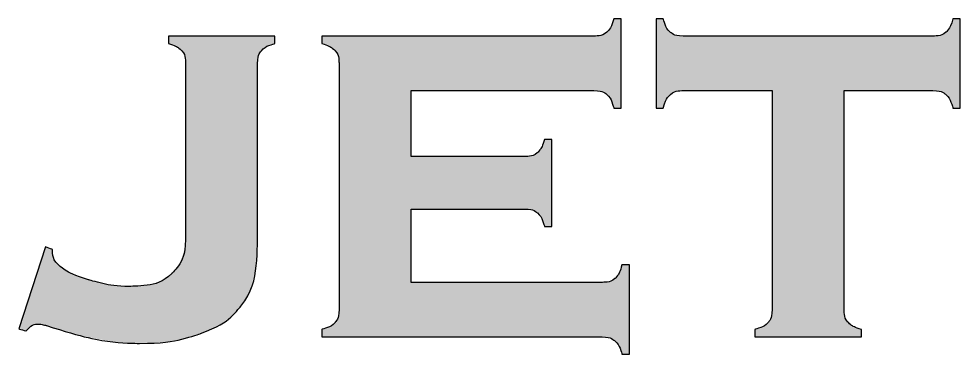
# Model space of a CAD drawing. Header units: inches. Extents: x 0 to 5940, y 0 to 4205.
# Drawn here: x 5252.58 to 5280.06, y 630.45 to 640.23 of the extents above; entities that cross this region are included whole.
import ezdxf

# ---------------------------------------------------------------- set-up
doc = ezdxf.new("R2010")
doc.units = ezdxf.units.IN
doc.header["$LTSCALE"] = 50
doc.header["$MEASUREMENT"] = 0
doc.layers.add('Camada 1', color=7, linetype='Continuous')
doc.layers.add('FOLHA', color=7, linetype='Continuous')

# ---------------------------------------------------------------- blocks, each defined once
blk = doc.blocks.new('Logo WA')
h = blk.add_hatch(color=256)
h.dxf.hatch_style = 1
edge = h.paths.add_edge_path()
edge.add_spline(control_points=[(-2.193, 1.3083), (-2.193, 1.3083), (-2.193, 1.4527), (-2.193, 1.4527), (-2.193, 1.4527), (-2.193, 1.4527), (-2.193, 1.4527), (-2.193, 1.4527)], knot_values=[0.837838, 0.837838, 0.837838, 0.837838, 0.864864, 0.864864, 0.864864, 0.864864, 0.864865, 0.864865, 0.864865, 0.864865], degree=3, periodic=0)
edge.add_spline(control_points=[(-2.193, 1.4527), (-2.193, 1.4527), (-2.2051, 1.4527), (-2.2051, 1.4527)], knot_values=[0.810811, 0.810811, 0.810811, 0.810811, 0.837838, 0.837838, 0.837838, 0.837838], degree=3, periodic=0)
edge.add_spline(control_points=[(-2.2051, 1.4527), (-2.2083, 1.442), (-2.2124, 1.4346), (-2.2174, 1.4303)], knot_values=[0.783784, 0.783784, 0.783784, 0.783784, 0.810811, 0.810811, 0.810811, 0.810811], degree=3, periodic=0)
edge.add_spline(control_points=[(-2.2174, 1.4303), (-2.2222, 1.4262), (-2.2292, 1.4241), (-2.2385, 1.4241)], knot_values=[0.756757, 0.756757, 0.756757, 0.756757, 0.783784, 0.783784, 0.783784, 0.783784], degree=3, periodic=0)
edge.add_spline(control_points=[(-2.2385, 1.4241), (-2.2385, 1.4241), (-2.4265, 1.4241), (-2.4265, 1.4241), (-2.4265, 1.4241), (-2.4265, 1.4241), (-2.4265, 1.4241), (-2.4265, 1.4241)], knot_values=[0.729729, 0.729729, 0.729729, 0.729729, 0.756756, 0.756756, 0.756756, 0.756756, 0.756757, 0.756757, 0.756757, 0.756757], degree=3, periodic=0)
edge.add_spline(control_points=[(-2.4265, 1.4241), (-2.4265, 1.4241), (-2.4265, 1.5336), (-2.4265, 1.5336), (-2.4265, 1.5336), (-2.4265, 1.5336), (-2.4265, 1.5336), (-2.4265, 1.5336)], knot_values=[0.702702, 0.702702, 0.702702, 0.702702, 0.729729, 0.729729, 0.729729, 0.729729, 0.729729, 0.729729, 0.729729, 0.729729], degree=3, periodic=0)
edge.add_spline(control_points=[(-2.4265, 1.5336), (-2.4265, 1.5336), (-2.1235, 1.5336), (-2.1235, 1.5336)], knot_values=[0.675676, 0.675676, 0.675676, 0.675676, 0.702702, 0.702702, 0.702702, 0.702702], degree=3, periodic=0)
edge.add_spline(control_points=[(-2.1235, 1.5336), (-2.114, 1.5336), (-2.1068, 1.5315), (-2.1019, 1.5273)], knot_values=[0.648649, 0.648649, 0.648649, 0.648649, 0.675676, 0.675676, 0.675676, 0.675676], degree=3, periodic=0)
edge.add_spline(control_points=[(-2.1019, 1.5273), (-2.0969, 1.5232), (-2.0931, 1.5156), (-2.0901, 1.5047)], knot_values=[0.621622, 0.621622, 0.621622, 0.621622, 0.648649, 0.648649, 0.648649, 0.648649], degree=3, periodic=0)
edge.add_spline(control_points=[(-2.0901, 1.5047), (-2.0901, 1.5047), (-2.0781, 1.5047), (-2.0781, 1.5047), (-2.0781, 1.5047), (-2.0781, 1.5047), (-2.0781, 1.5047), (-2.0781, 1.5047)], knot_values=[0.594594, 0.594594, 0.594594, 0.594594, 0.621621, 0.621621, 0.621621, 0.621621, 0.621622, 0.621622, 0.621622, 0.621622], degree=3, periodic=0)
edge.add_spline(control_points=[(-2.0781, 1.5047), (-2.0781, 1.5047), (-2.0781, 1.6527), (-2.0781, 1.6527), (-2.0781, 1.6527), (-2.0781, 1.6527), (-2.0781, 1.6527), (-2.0781, 1.6527)], knot_values=[0.567567, 0.567567, 0.567567, 0.567567, 0.594594, 0.594594, 0.594594, 0.594594, 0.594594, 0.594594, 0.594594, 0.594594], degree=3, periodic=0)
edge.add_spline(control_points=[(-2.0781, 1.6527), (-2.0781, 1.6527), (-2.0901, 1.6527), (-2.0901, 1.6527)], knot_values=[0.540541, 0.540541, 0.540541, 0.540541, 0.567567, 0.567567, 0.567567, 0.567567], degree=3, periodic=0)
edge.add_spline(control_points=[(-2.0901, 1.6527), (-2.0931, 1.642), (-2.0969, 1.6346), (-2.1019, 1.6303)], knot_values=[0.513514, 0.513514, 0.513514, 0.513514, 0.540541, 0.540541, 0.540541, 0.540541], degree=3, periodic=0)
edge.add_spline(control_points=[(-2.1019, 1.6303), (-2.1068, 1.6262), (-2.114, 1.6241), (-2.1235, 1.6241)], knot_values=[0.486486, 0.486486, 0.486486, 0.486486, 0.513514, 0.513514, 0.513514, 0.513514], degree=3, periodic=0)
edge.add_spline(control_points=[(-2.1235, 1.6241), (-2.1235, 1.6241), (-2.5745, 1.6241), (-2.5745, 1.6241), (-2.5745, 1.6241), (-2.5745, 1.6241), (-2.5745, 1.6241), (-2.5745, 1.6241)], knot_values=[0.459459, 0.459459, 0.459459, 0.459459, 0.486486, 0.486486, 0.486486, 0.486486, 0.486486, 0.486486, 0.486486, 0.486486], degree=3, periodic=0)
edge.add_spline(control_points=[(-2.5745, 1.6241), (-2.5745, 1.6241), (-2.5745, 1.6116), (-2.5745, 1.6116)], knot_values=[0.432432, 0.432432, 0.432432, 0.432432, 0.459459, 0.459459, 0.459459, 0.459459], degree=3, periodic=0)
edge.add_spline(control_points=[(-2.5745, 1.6116), (-2.5637, 1.6084), (-2.5564, 1.6043), (-2.5521, 1.5996)], knot_values=[0.405405, 0.405405, 0.405405, 0.405405, 0.432432, 0.432432, 0.432432, 0.432432], degree=3, periodic=0)
edge.add_spline(control_points=[(-2.5521, 1.5996), (-2.548, 1.5949), (-2.5459, 1.5879), (-2.5459, 1.5786)], knot_values=[0.378378, 0.378378, 0.378378, 0.378378, 0.405405, 0.405405, 0.405405, 0.405405], degree=3, periodic=0)
edge.add_spline(control_points=[(-2.5459, 1.5786), (-2.5459, 1.5786), (-2.5459, 1.1705), (-2.5459, 1.1705), (-2.5459, 1.1705), (-2.5459, 1.1613), (-2.548, 1.1541), (-2.5524, 1.1491)], knot_values=[0.324324, 0.324324, 0.324324, 0.324324, 0.351351, 0.351351, 0.351351, 0.351351, 0.378378, 0.378378, 0.378378, 0.378378], degree=3, periodic=0)
edge.add_spline(control_points=[(-2.5524, 1.1491), (-2.5567, 1.1441), (-2.564, 1.1403), (-2.5745, 1.1375)], knot_values=[0.297297, 0.297297, 0.297297, 0.297297, 0.324324, 0.324324, 0.324324, 0.324324], degree=3, periodic=0)
edge.add_spline(control_points=[(-2.5745, 1.1375), (-2.5745, 1.1375), (-2.5745, 1.1251), (-2.5745, 1.1251)], knot_values=[0.27027, 0.27027, 0.27027, 0.27027, 0.297297, 0.297297, 0.297297, 0.297297], degree=3, periodic=0)
edge.add_spline(control_points=[(-2.5745, 1.1251), (-2.5745, 1.1251), (-2.4583, 1.1251), (-2.3421, 1.1251)], knot_values=[0.256757, 0.256757, 0.256757, 0.256757, 0.27027, 0.27027, 0.27027, 0.27027], degree=3, periodic=0)
edge.add_spline(control_points=[(-2.3421, 1.1251), (-2.2259, 1.1251), (-2.1097, 1.1251), (-2.1097, 1.1251), (-2.1097, 1.1251), (-2.1004, 1.1251), (-2.0933, 1.1229), (-2.0883, 1.1185)], knot_values=[0.216216, 0.216216, 0.216216, 0.216216, 0.22973, 0.22973, 0.22973, 0.22973, 0.256757, 0.256757, 0.256757, 0.256757], degree=3, periodic=0)
edge.add_spline(control_points=[(-2.0883, 1.1185), (-2.0832, 1.1143), (-2.0794, 1.107), (-2.0767, 1.0965)], knot_values=[0.189189, 0.189189, 0.189189, 0.189189, 0.216216, 0.216216, 0.216216, 0.216216], degree=3, periodic=0)
edge.add_spline(control_points=[(-2.0767, 1.0965), (-2.0767, 1.0965), (-2.0642, 1.0965), (-2.0642, 1.0965), (-2.0642, 1.0965), (-2.0642, 1.0965), (-2.0642, 1.0965), (-2.0642, 1.0965)], knot_values=[0.162162, 0.162162, 0.162162, 0.162162, 0.189189, 0.189189, 0.189189, 0.189189, 0.189189, 0.189189, 0.189189, 0.189189], degree=3, periodic=0)
edge.add_spline(control_points=[(-2.0642, 1.0965), (-2.0642, 1.0965), (-2.0642, 1.2445), (-2.0642, 1.2445), (-2.0642, 1.2445), (-2.0642, 1.2445), (-2.0642, 1.2445), (-2.0642, 1.2445)], knot_values=[0.135135, 0.135135, 0.135135, 0.135135, 0.162162, 0.162162, 0.162162, 0.162162, 0.162162, 0.162162, 0.162162, 0.162162], degree=3, periodic=0)
edge.add_spline(control_points=[(-2.0642, 1.2445), (-2.0642, 1.2445), (-2.0767, 1.2445), (-2.0767, 1.2445)], knot_values=[0.108108, 0.108108, 0.108108, 0.108108, 0.135135, 0.135135, 0.135135, 0.135135], degree=3, periodic=0)
edge.add_spline(control_points=[(-2.0767, 1.2445), (-2.0797, 1.2335), (-2.0835, 1.2259), (-2.0886, 1.2218)], knot_values=[0.081081, 0.081081, 0.081081, 0.081081, 0.108108, 0.108108, 0.108108, 0.108108], degree=3, periodic=0)
edge.add_spline(control_points=[(-2.0886, 1.2218), (-2.0934, 1.2177), (-2.1004, 1.2156), (-2.1097, 1.2156)], knot_values=[0.054054, 0.054054, 0.054054, 0.054054, 0.081081, 0.081081, 0.081081, 0.081081], degree=3, periodic=0)
edge.add_spline(control_points=[(-2.1097, 1.2156), (-2.1097, 1.2156), (-2.4265, 1.2156), (-2.4265, 1.2156), (-2.4265, 1.2156), (-2.4265, 1.2156), (-2.4265, 1.2156), (-2.4265, 1.2156)], knot_values=[0.027027, 0.027027, 0.027027, 0.027027, 0.054054, 0.054054, 0.054054, 0.054054, 0.054054, 0.054054, 0.054054, 0.054054], degree=3, periodic=0)
edge.add_spline(control_points=[(-2.4265, 1.2156), (-2.4265, 1.2156), (-2.4265, 1.3372), (-2.4265, 1.3372)], knot_values=[0, 0, 0, 0, 0.027027, 0.027027, 0.027027, 0.027027], degree=3, periodic=0)
edge.add_spline(control_points=[(-2.4265, 1.3372), (-2.4265, 1.3372), (-2.4265, 1.3372), (-2.4265, 1.3372), (-2.4265, 1.3372), (-2.2385, 1.3372), (-2.2385, 1.3372)], knot_values=[0.945946, 0.945946, 0.945946, 0.945946, 0.945946, 0.945946, 0.945946, 1, 1, 1, 1], degree=3, periodic=0)
edge.add_spline(control_points=[(-2.2385, 1.3372), (-2.2289, 1.3372), (-2.2218, 1.3351), (-2.2169, 1.3308)], knot_values=[0.918919, 0.918919, 0.918919, 0.918919, 0.945946, 0.945946, 0.945946, 0.945946], degree=3, periodic=0)
edge.add_spline(control_points=[(-2.2169, 1.3308), (-2.2119, 1.3264), (-2.2081, 1.319), (-2.2051, 1.3083)], knot_values=[0.891892, 0.891892, 0.891892, 0.891892, 0.918919, 0.918919, 0.918919, 0.918919], degree=3, periodic=0)
edge.add_spline(control_points=[(-2.2051, 1.3083), (-2.2051, 1.3083), (-2.193, 1.3083), (-2.193, 1.3083), (-2.193, 1.3083), (-2.193, 1.3083), (-2.193, 1.3083), (-2.193, 1.3083)], knot_values=[0.864865, 0.864865, 0.864865, 0.864865, 0.891892, 0.891892, 0.891892, 0.891892, 0.891892, 0.891892, 0.891892, 0.891892], degree=3, periodic=0)
h = blk.add_hatch(color=256)
h.dxf.hatch_style = 1
edge = h.paths.add_edge_path()
edge.add_spline(control_points=[(-1.7082, 1.1709), (-1.7082, 1.1709), (-1.7082, 1.5336), (-1.7082, 1.5336), (-1.7082, 1.5336), (-1.7082, 1.5336), (-1.7082, 1.5336)], knot_values=[0.999999, 0.999999, 0.999999, 0.999999, 1.037036, 1.037036, 1.037036, 1.037037, 1.037037, 1.037037, 1.037037], degree=3, periodic=0)
edge.add_spline(control_points=[(-1.7082, 1.5336), (-1.7082, 1.5336), (-1.5611, 1.5336), (-1.5611, 1.5336)], knot_values=[0.925926, 0.925926, 0.925926, 0.925926, 0.999999, 0.999999, 0.999999, 0.999999], degree=3, periodic=0)
edge.add_spline(control_points=[(-1.5611, 1.5336), (-1.5515, 1.5336), (-1.5444, 1.5315), (-1.5395, 1.5272)], knot_values=[0.888889, 0.888889, 0.888889, 0.888889, 0.925926, 0.925926, 0.925926, 0.925926], degree=3, periodic=0)
edge.add_spline(control_points=[(-1.5395, 1.5272), (-1.5345, 1.5228), (-1.5307, 1.5153), (-1.5277, 1.5047)], knot_values=[0.851852, 0.851852, 0.851852, 0.851852, 0.888889, 0.888889, 0.888889, 0.888889], degree=3, periodic=0)
edge.add_spline(control_points=[(-1.5277, 1.5047), (-1.5277, 1.5047), (-1.5157, 1.5047), (-1.5157, 1.5047), (-1.5157, 1.5047), (-1.5157, 1.5047), (-1.5157, 1.5047), (-1.5157, 1.5047)], knot_values=[0.814814, 0.814814, 0.814814, 0.814814, 0.851851, 0.851851, 0.851851, 0.851851, 0.851852, 0.851852, 0.851852, 0.851852], degree=3, periodic=0)
edge.add_spline(control_points=[(-1.5157, 1.5047), (-1.5157, 1.5047), (-1.5157, 1.6527), (-1.5157, 1.6527), (-1.5157, 1.6527), (-1.5157, 1.6527), (-1.5157, 1.6527), (-1.5157, 1.6527)], knot_values=[0.777777, 0.777777, 0.777777, 0.777777, 0.814814, 0.814814, 0.814814, 0.814814, 0.814814, 0.814814, 0.814814, 0.814814], degree=3, periodic=0)
edge.add_spline(control_points=[(-1.5157, 1.6527), (-1.5157, 1.6527), (-1.5277, 1.6527), (-1.5277, 1.6527)], knot_values=[0.740741, 0.740741, 0.740741, 0.740741, 0.777777, 0.777777, 0.777777, 0.777777], degree=3, periodic=0)
edge.add_spline(control_points=[(-1.5277, 1.6527), (-1.5307, 1.642), (-1.5345, 1.6346), (-1.5395, 1.6303)], knot_values=[0.703704, 0.703704, 0.703704, 0.703704, 0.740741, 0.740741, 0.740741, 0.740741], degree=3, periodic=0)
edge.add_spline(control_points=[(-1.5395, 1.6303), (-1.5444, 1.6262), (-1.5515, 1.6241), (-1.5611, 1.6241)], knot_values=[0.666667, 0.666667, 0.666667, 0.666667, 0.703704, 0.703704, 0.703704, 0.703704], degree=3, periodic=0)
edge.add_spline(control_points=[(-1.5611, 1.6241), (-1.5611, 1.6241), (-1.9751, 1.6241), (-1.9751, 1.6241), (-1.9751, 1.6241), (-1.9847, 1.6241), (-1.9918, 1.6262), (-1.9967, 1.6306)], knot_values=[0.592593, 0.592593, 0.592593, 0.592593, 0.62963, 0.62963, 0.62963, 0.62963, 0.666667, 0.666667, 0.666667, 0.666667], degree=3, periodic=0)
edge.add_spline(control_points=[(-1.9967, 1.6306), (-2.0016, 1.6349), (-2.0054, 1.6422), (-2.0081, 1.6527)], knot_values=[0.555556, 0.555556, 0.555556, 0.555556, 0.592593, 0.592593, 0.592593, 0.592593], degree=3, periodic=0)
edge.add_spline(control_points=[(-2.0081, 1.6527), (-2.0081, 1.6527), (-2.0201, 1.6527), (-2.0201, 1.6527), (-2.0201, 1.6527), (-2.0201, 1.6527), (-2.0201, 1.6527), (-2.0201, 1.6527)], knot_values=[0.518518, 0.518518, 0.518518, 0.518518, 0.555555, 0.555555, 0.555555, 0.555555, 0.555556, 0.555556, 0.555556, 0.555556], degree=3, periodic=0)
edge.add_spline(control_points=[(-2.0201, 1.6527), (-2.0201, 1.6527), (-2.0201, 1.5047), (-2.0201, 1.5047), (-2.0201, 1.5047), (-2.0201, 1.5047), (-2.0201, 1.5047), (-2.0201, 1.5047)], knot_values=[0.481481, 0.481481, 0.481481, 0.481481, 0.518518, 0.518518, 0.518518, 0.518518, 0.518518, 0.518518, 0.518518, 0.518518], degree=3, periodic=0)
edge.add_spline(control_points=[(-2.0201, 1.5047), (-2.0201, 1.5047), (-2.0081, 1.5047), (-2.0081, 1.5047)], knot_values=[0.444444, 0.444444, 0.444444, 0.444444, 0.481481, 0.481481, 0.481481, 0.481481], degree=3, periodic=0)
edge.add_spline(control_points=[(-2.0081, 1.5047), (-2.0051, 1.5153), (-2.0013, 1.5228), (-1.9962, 1.5272)], knot_values=[0.407407, 0.407407, 0.407407, 0.407407, 0.444444, 0.444444, 0.444444, 0.444444], degree=3, periodic=0)
edge.add_spline(control_points=[(-1.9962, 1.5272), (-1.9914, 1.5315), (-1.9842, 1.5336), (-1.9747, 1.5336)], knot_values=[0.37037, 0.37037, 0.37037, 0.37037, 0.407407, 0.407407, 0.407407, 0.407407], degree=3, periodic=0)
edge.add_spline(control_points=[(-1.9747, 1.5336), (-1.9747, 1.5336), (-1.8276, 1.5336), (-1.8276, 1.5336)], knot_values=[0.333333, 0.333333, 0.333333, 0.333333, 0.37037, 0.37037, 0.37037, 0.37037], degree=3, periodic=0)
edge.add_spline(control_points=[(-1.8276, 1.5336), (-1.8276, 1.5336), (-1.8276, 1.4428), (-1.8276, 1.3521)], knot_values=[0.314815, 0.314815, 0.314815, 0.314815, 0.333333, 0.333333, 0.333333, 0.333333], degree=3, periodic=0)
edge.add_spline(control_points=[(-1.8276, 1.3521), (-1.8276, 1.2613), (-1.8276, 1.1705), (-1.8276, 1.1705), (-1.8276, 1.1705), (-1.8276, 1.1613), (-1.8297, 1.1541), (-1.8341, 1.1491)], knot_values=[0.259259, 0.259259, 0.259259, 0.259259, 0.277778, 0.277778, 0.277778, 0.277778, 0.314815, 0.314815, 0.314815, 0.314815], degree=3, periodic=0)
edge.add_spline(control_points=[(-1.8341, 1.1491), (-1.8384, 1.1441), (-1.8457, 1.1403), (-1.8562, 1.1375)], knot_values=[0.222222, 0.222222, 0.222222, 0.222222, 0.259259, 0.259259, 0.259259, 0.259259], degree=3, periodic=0)
edge.add_spline(control_points=[(-1.8562, 1.1375), (-1.8562, 1.1375), (-1.8562, 1.1251), (-1.8562, 1.1251), (-1.8562, 1.1251), (-1.8562, 1.1251), (-1.8562, 1.1251), (-1.8562, 1.1251)], knot_values=[0.185185, 0.185185, 0.185185, 0.185185, 0.222222, 0.222222, 0.222222, 0.222222, 0.222222, 0.222222, 0.222222, 0.222222], degree=3, periodic=0)
edge.add_spline(control_points=[(-1.8562, 1.1251), (-1.8562, 1.1251), (-1.6796, 1.1251), (-1.6796, 1.1251), (-1.6796, 1.1251), (-1.6796, 1.1251), (-1.6796, 1.1251), (-1.6796, 1.1251)], knot_values=[0.148148, 0.148148, 0.148148, 0.148148, 0.185184, 0.185184, 0.185184, 0.185184, 0.185185, 0.185185, 0.185185, 0.185185], degree=3, periodic=0)
edge.add_spline(control_points=[(-1.6796, 1.1251), (-1.6796, 1.1251), (-1.6796, 1.1375), (-1.6796, 1.1375)], knot_values=[0.111111, 0.111111, 0.111111, 0.111111, 0.148148, 0.148148, 0.148148, 0.148148], degree=3, periodic=0)
edge.add_spline(control_points=[(-1.6796, 1.1375), (-1.6903, 1.1407), (-1.6977, 1.1448), (-1.702, 1.1497)], knot_values=[0.074074, 0.074074, 0.074074, 0.074074, 0.111111, 0.111111, 0.111111, 0.111111], degree=3, periodic=0)
edge.add_spline(control_points=[(-1.702, 1.1497), (-1.7061, 1.1547), (-1.7082, 1.1617), (-1.7082, 1.1709)], knot_values=[0.037037, 0.037037, 0.037037, 0.037037, 0.074074, 0.074074, 0.074074, 0.074074], degree=3, periodic=0)
h = blk.add_hatch(color=256)
h.dxf.hatch_style = 1
edge = h.paths.add_edge_path()
edge.add_spline(control_points=[(-2.6809, 1.2939), (-2.6809, 1.2939), (-2.6809, 1.5786), (-2.6809, 1.5786)], knot_values=[0.625, 0.625, 0.625, 0.625, 0.666667, 0.666667, 0.666667, 0.666667], degree=3, periodic=0)
edge.add_spline(control_points=[(-2.6809, 1.5786), (-2.6809, 1.5879), (-2.6788, 1.5949), (-2.6747, 1.5997)], knot_values=[0.583333, 0.583333, 0.583333, 0.583333, 0.625, 0.625, 0.625, 0.625], degree=3, periodic=0)
edge.add_spline(control_points=[(-2.6747, 1.5997), (-2.6704, 1.6048), (-2.663, 1.6086), (-2.6523, 1.6116)], knot_values=[0.541667, 0.541667, 0.541667, 0.541667, 0.583333, 0.583333, 0.583333, 0.583333], degree=3, periodic=0)
edge.add_spline(control_points=[(-2.6523, 1.6116), (-2.6523, 1.6116), (-2.6523, 1.6241), (-2.6523, 1.6241), (-2.6523, 1.6241), (-2.6523, 1.6241), (-2.6523, 1.6241), (-2.6523, 1.6241)], knot_values=[0.5, 0.5, 0.5, 0.5, 0.541666, 0.541666, 0.541666, 0.541666, 0.541667, 0.541667, 0.541667, 0.541667], degree=3, periodic=0)
edge.add_spline(control_points=[(-2.6523, 1.6241), (-2.6524, 1.6241), (-2.8289, 1.6241), (-2.8289, 1.6241), (-2.8289, 1.6241), (-2.8289, 1.6241), (-2.8289, 1.6241), (-2.8289, 1.6241)], knot_values=[0.458333, 0.458333, 0.458333, 0.458333, 0.499999, 0.499999, 0.499999, 0.499999, 0.5, 0.5, 0.5, 0.5], degree=3, periodic=0)
edge.add_spline(control_points=[(-2.8289, 1.6241), (-2.8289, 1.6241), (-2.8289, 1.6116), (-2.8289, 1.6116)], knot_values=[0.416667, 0.416667, 0.416667, 0.416667, 0.458333, 0.458333, 0.458333, 0.458333], degree=3, periodic=0)
edge.add_spline(control_points=[(-2.8289, 1.6116), (-2.8181, 1.6084), (-2.8108, 1.6043), (-2.8066, 1.5996)], knot_values=[0.375, 0.375, 0.375, 0.375, 0.416667, 0.416667, 0.416667, 0.416667], degree=3, periodic=0)
edge.add_spline(control_points=[(-2.8066, 1.5996), (-2.8025, 1.5949), (-2.8003, 1.5879), (-2.8003, 1.5786)], knot_values=[0.333333, 0.333333, 0.333333, 0.333333, 0.375, 0.375, 0.375, 0.375], degree=3, periodic=0)
edge.add_spline(control_points=[(-2.8003, 1.5786), (-2.8003, 1.5786), (-2.8003, 1.2962), (-2.8003, 1.2962)], knot_values=[0.291667, 0.291667, 0.291667, 0.291667, 0.333333, 0.333333, 0.333333, 0.333333], degree=3, periodic=0)
edge.add_spline(control_points=[(-2.8003, 1.2962), (-2.8003, 1.2665), (-2.8079, 1.2445), (-2.8233, 1.2303)], knot_values=[0.25, 0.25, 0.25, 0.25, 0.291667, 0.291667, 0.291667, 0.291667], degree=3, periodic=0)
edge.add_spline(control_points=[(-2.8233, 1.2303), (-2.8385, 1.216), (-2.8621, 1.2089), (-2.8939, 1.2089)], knot_values=[0.208333, 0.208333, 0.208333, 0.208333, 0.25, 0.25, 0.25, 0.25], degree=3, periodic=0)
edge.add_spline(control_points=[(-2.8939, 1.2089), (-2.915, 1.2089), (-2.9375, 1.2125), (-2.9614, 1.22)], knot_values=[0.166667, 0.166667, 0.166667, 0.166667, 0.208333, 0.208333, 0.208333, 0.208333], degree=3, periodic=0)
edge.add_spline(control_points=[(-2.9614, 1.22), (-2.9853, 1.2274), (-3.002, 1.2358), (-3.0114, 1.2449)], knot_values=[0.125, 0.125, 0.125, 0.125, 0.166667, 0.166667, 0.166667, 0.166667], degree=3, periodic=0)
edge.add_spline(control_points=[(-3.0114, 1.2449), (-3.018, 1.2512), (-3.0213, 1.2597), (-3.0213, 1.2703)], knot_values=[0.083333, 0.083333, 0.083333, 0.083333, 0.125, 0.125, 0.125, 0.125], degree=3, periodic=0)
edge.add_spline(control_points=[(-3.0213, 1.2703), (-3.0213, 1.2703), (-3.0329, 1.2744), (-3.0329, 1.2744), (-3.0329, 1.2744), (-3.0329, 1.2744), (-3.0329, 1.2744), (-3.0329, 1.2744)], knot_values=[0.041666, 0.041666, 0.041666, 0.041666, 0.083333, 0.083333, 0.083333, 0.083333, 0.083333, 0.083333, 0.083333, 0.083333], degree=3, periodic=0)
edge.add_spline(control_points=[(-3.0329, 1.2744), (-3.0329, 1.2744), (-3.077, 1.1385), (-3.077, 1.1385)], knot_values=[0, 0, 0, 0, 0.041666, 0.041666, 0.041666, 0.041666], degree=3, periodic=0)
edge.add_spline(control_points=[(-3.077, 1.1385), (-3.077, 1.1385), (-3.077, 1.1385), (-3.077, 1.1385), (-3.077, 1.1385), (-3.065, 1.135), (-3.065, 1.135)], knot_values=[0.916667, 0.916667, 0.916667, 0.916667, 0.916667, 0.916667, 0.916667, 1, 1, 1, 1], degree=3, periodic=0)
edge.add_spline(control_points=[(-3.065, 1.135), (-3.0584, 1.1427), (-3.0517, 1.1465), (-3.0449, 1.1465)], knot_values=[0.875, 0.875, 0.875, 0.875, 0.916667, 0.916667, 0.916667, 0.916667], degree=3, periodic=0)
edge.add_spline(control_points=[(-3.0449, 1.1465), (-3.0414, 1.1465), (-3.0367, 1.1456), (-3.031, 1.1438)], knot_values=[0.833333, 0.833333, 0.833333, 0.833333, 0.875, 0.875, 0.875, 0.875], degree=3, periodic=0)
edge.add_spline(control_points=[(-3.031, 1.1438), (-2.9699, 1.1242), (-2.9185, 1.1144), (-2.877, 1.1144)], knot_values=[0.791667, 0.791667, 0.791667, 0.791667, 0.833333, 0.833333, 0.833333, 0.833333], degree=3, periodic=0)
edge.add_spline(control_points=[(-2.877, 1.1144), (-2.8393, 1.1144), (-2.8055, 1.1199), (-2.7758, 1.1307)], knot_values=[0.75, 0.75, 0.75, 0.75, 0.791667, 0.791667, 0.791667, 0.791667], degree=3, periodic=0)
edge.add_spline(control_points=[(-2.7758, 1.1307), (-2.7462, 1.1415), (-2.7237, 1.1567), (-2.7086, 1.1763)], knot_values=[0.708333, 0.708333, 0.708333, 0.708333, 0.75, 0.75, 0.75, 0.75], degree=3, periodic=0)
edge.add_spline(control_points=[(-2.7086, 1.1763), (-2.6902, 1.2001), (-2.6809, 1.2393), (-2.6809, 1.2939)], knot_values=[0.666667, 0.666667, 0.666667, 0.666667, 0.708333, 0.708333, 0.708333, 0.708333], degree=3, periodic=0)
at = {"layer": 'Camada 1', "color": 250}
for points, knots in [([(-2.4265, 1.3372), (-2.4265, 1.3372), (-2.4265, 1.2156), (-2.4265, 1.2156), (-2.4265, 1.2156), (-2.4265, 1.2156), (-2.1097, 1.2156), (-2.1097, 1.2156), (-2.1097, 1.2156), (-2.1004, 1.2156), (-2.0934, 1.2177), (-2.0886, 1.2218), (-2.0886, 1.2218), (-2.0835, 1.2259), (-2.0797, 1.2335), (-2.0767, 1.2445), (-2.0767, 1.2445), (-2.0767, 1.2445), (-2.0642, 1.2445), (-2.0642, 1.2445), (-2.0642, 1.2445), (-2.0642, 1.2445), (-2.0642, 1.0965), (-2.0642, 1.0965), (-2.0642, 1.0965), (-2.0642, 1.0965), (-2.0767, 1.0965), (-2.0767, 1.0965), (-2.0767, 1.0965), (-2.0794, 1.107), (-2.0832, 1.1143), (-2.0883, 1.1185), (-2.0883, 1.1185), (-2.0933, 1.1229), (-2.1004, 1.1251), (-2.1097, 1.1251), (-2.1097, 1.1251), (-2.1097, 1.1251), (-2.5745, 1.1251), (-2.5745, 1.1251), (-2.5745, 1.1251), (-2.5745, 1.1251), (-2.5745, 1.1375), (-2.5745, 1.1375), (-2.5745, 1.1375), (-2.564, 1.1403), (-2.5567, 1.1441), (-2.5524, 1.1491), (-2.5524, 1.1491), (-2.548, 1.1541), (-2.5459, 1.1613), (-2.5459, 1.1705), (-2.5459, 1.1705), (-2.5459, 1.1705), (-2.5459, 1.5786), (-2.5459, 1.5786), (-2.5459, 1.5786), (-2.5459, 1.5879), (-2.548, 1.5949), (-2.5521, 1.5996), (-2.5521, 1.5996), (-2.5564, 1.6043), (-2.5637, 1.6084), (-2.5745, 1.6116), (-2.5745, 1.6116), (-2.5745, 1.6116), (-2.5745, 1.6241), (-2.5745, 1.6241), (-2.5745, 1.6241), (-2.5745, 1.6241), (-2.1235, 1.6241), (-2.1235, 1.6241), (-2.1235, 1.6241), (-2.114, 1.6241), (-2.1068, 1.6262), (-2.1019, 1.6303), (-2.1019, 1.6303), (-2.0969, 1.6346), (-2.0931, 1.642), (-2.0901, 1.6527), (-2.0901, 1.6527), (-2.0901, 1.6527), (-2.0781, 1.6527), (-2.0781, 1.6527), (-2.0781, 1.6527), (-2.0781, 1.6527), (-2.0781, 1.5047), (-2.0781, 1.5047), (-2.0781, 1.5047), (-2.0781, 1.5047), (-2.0901, 1.5047), (-2.0901, 1.5047), (-2.0901, 1.5047), (-2.0931, 1.5156), (-2.0969, 1.5232), (-2.1019, 1.5273), (-2.1019, 1.5273), (-2.1068, 1.5315), (-2.114, 1.5336), (-2.1235, 1.5336), (-2.1235, 1.5336), (-2.1235, 1.5336), (-2.4265, 1.5336), (-2.4265, 1.5336), (-2.4265, 1.5336), (-2.4265, 1.5336), (-2.4265, 1.4241), (-2.4265, 1.4241), (-2.4265, 1.4241), (-2.4265, 1.4241), (-2.2385, 1.4241), (-2.2385, 1.4241), (-2.2385, 1.4241), (-2.2292, 1.4241), (-2.2222, 1.4262), (-2.2174, 1.4303), (-2.2174, 1.4303), (-2.2124, 1.4346), (-2.2083, 1.442), (-2.2051, 1.4527), (-2.2051, 1.4527), (-2.2051, 1.4527), (-2.193, 1.4527), (-2.193, 1.4527), (-2.193, 1.4527), (-2.193, 1.4527), (-2.193, 1.3083), (-2.193, 1.3083), (-2.193, 1.3083), (-2.193, 1.3083), (-2.2051, 1.3083), (-2.2051, 1.3083), (-2.2051, 1.3083), (-2.2081, 1.319), (-2.2119, 1.3264), (-2.2169, 1.3308), (-2.2169, 1.3308), (-2.2218, 1.3351), (-2.2289, 1.3372), (-2.2385, 1.3372), (-2.2385, 1.3372), (-2.2385, 1.3372), (-2.4265, 1.3372), (-2.4265, 1.3372)], [0, 0, 0, 0, 0.027027, 0.027027, 0.027027, 0.040541, 0.054054, 0.054054, 0.054054, 0.067568, 0.081081, 0.081081, 0.081081, 0.094595, 0.108108, 0.108108, 0.108108, 0.121622, 0.135135, 0.135135, 0.135135, 0.148649, 0.162162, 0.162162, 0.162162, 0.175676, 0.189189, 0.189189, 0.189189, 0.202703, 0.216216, 0.216216, 0.216216, 0.22973, 0.243243, 0.243243, 0.243243, 0.256757, 0.27027, 0.27027, 0.27027, 0.283784, 0.297297, 0.297297, 0.297297, 0.310811, 0.324324, 0.324324, 0.324324, 0.337838, 0.351351, 0.351351, 0.351351, 0.364865, 0.378378, 0.378378, 0.378378, 0.391892, 0.405405, 0.405405, 0.405405, 0.418919, 0.432432, 0.432432, 0.432432, 0.445946, 0.459459, 0.459459, 0.459459, 0.472973, 0.486486, 0.486486, 0.486486, 0.5, 0.513514, 0.513514, 0.513514, 0.527027, 0.540541, 0.540541, 0.540541, 0.554054, 0.567568, 0.567568, 0.567568, 0.581081, 0.594595, 0.594595, 0.594595, 0.608108, 0.621622, 0.621622, 0.621622, 0.635135, 0.648649, 0.648649, 0.648649, 0.662162, 0.675676, 0.675676, 0.675676, 0.689189, 0.702703, 0.702703, 0.702703, 0.716216, 0.72973, 0.72973, 0.72973, 0.743243, 0.756757, 0.756757, 0.756757, 0.77027, 0.783784, 0.783784, 0.783784, 0.797297, 0.810811, 0.810811, 0.810811, 0.824324, 0.837838, 0.837838, 0.837838, 0.851351, 0.864865, 0.864865, 0.864865, 0.878378, 0.891892, 0.891892, 0.891892, 0.905405, 0.918919, 0.918919, 0.918919, 0.932432, 0.945946, 0.945946, 0.945946, 0.972973, 1, 1, 1, 1]), ([(-1.7082, 1.5336), (-1.7082, 1.5336), (-1.7082, 1.1709), (-1.7082, 1.1709), (-1.7082, 1.1709), (-1.7082, 1.1617), (-1.7061, 1.1547), (-1.702, 1.1497), (-1.702, 1.1497), (-1.6977, 1.1448), (-1.6903, 1.1407), (-1.6796, 1.1375), (-1.6796, 1.1375), (-1.6796, 1.1375), (-1.6796, 1.1251), (-1.6796, 1.1251), (-1.6796, 1.1251), (-1.6796, 1.1251), (-1.8562, 1.1251), (-1.8562, 1.1251), (-1.8562, 1.1251), (-1.8562, 1.1251), (-1.8562, 1.1375), (-1.8562, 1.1375), (-1.8562, 1.1375), (-1.8457, 1.1403), (-1.8384, 1.1441), (-1.8341, 1.1491), (-1.8341, 1.1491), (-1.8297, 1.1541), (-1.8276, 1.1613), (-1.8276, 1.1705), (-1.8276, 1.1705), (-1.8276, 1.1705), (-1.8276, 1.5336), (-1.8276, 1.5336), (-1.8276, 1.5336), (-1.8276, 1.5336), (-1.9747, 1.5336), (-1.9747, 1.5336), (-1.9747, 1.5336), (-1.9842, 1.5336), (-1.9914, 1.5315), (-1.9962, 1.5272), (-1.9962, 1.5272), (-2.0013, 1.5228), (-2.0051, 1.5153), (-2.0081, 1.5047), (-2.0081, 1.5047), (-2.0081, 1.5047), (-2.0201, 1.5047), (-2.0201, 1.5047), (-2.0201, 1.5047), (-2.0201, 1.5047), (-2.0201, 1.6527), (-2.0201, 1.6527), (-2.0201, 1.6527), (-2.0201, 1.6527), (-2.0081, 1.6527), (-2.0081, 1.6527), (-2.0081, 1.6527), (-2.0054, 1.6422), (-2.0016, 1.6349), (-1.9967, 1.6306), (-1.9967, 1.6306), (-1.9918, 1.6262), (-1.9847, 1.6241), (-1.9751, 1.6241), (-1.9751, 1.6241), (-1.9751, 1.6241), (-1.5611, 1.6241), (-1.5611, 1.6241), (-1.5611, 1.6241), (-1.5515, 1.6241), (-1.5444, 1.6262), (-1.5395, 1.6303), (-1.5395, 1.6303), (-1.5345, 1.6346), (-1.5307, 1.642), (-1.5277, 1.6527), (-1.5277, 1.6527), (-1.5277, 1.6527), (-1.5157, 1.6527), (-1.5157, 1.6527), (-1.5157, 1.6527), (-1.5157, 1.6527), (-1.5157, 1.5047), (-1.5157, 1.5047), (-1.5157, 1.5047), (-1.5157, 1.5047), (-1.5277, 1.5047), (-1.5277, 1.5047), (-1.5277, 1.5047), (-1.5307, 1.5153), (-1.5345, 1.5228), (-1.5395, 1.5272), (-1.5395, 1.5272), (-1.5444, 1.5315), (-1.5515, 1.5336), (-1.5611, 1.5336), (-1.5611, 1.5336), (-1.5611, 1.5336), (-1.7082, 1.5336), (-1.7082, 1.5336)], [0, 0, 0, 0, 0.037037, 0.037037, 0.037037, 0.055556, 0.074074, 0.074074, 0.074074, 0.092593, 0.111111, 0.111111, 0.111111, 0.12963, 0.148148, 0.148148, 0.148148, 0.166667, 0.185185, 0.185185, 0.185185, 0.203704, 0.222222, 0.222222, 0.222222, 0.240741, 0.259259, 0.259259, 0.259259, 0.277778, 0.296296, 0.296296, 0.296296, 0.314815, 0.333333, 0.333333, 0.333333, 0.351852, 0.37037, 0.37037, 0.37037, 0.388889, 0.407407, 0.407407, 0.407407, 0.425926, 0.444444, 0.444444, 0.444444, 0.462963, 0.481481, 0.481481, 0.481481, 0.5, 0.518519, 0.518519, 0.518519, 0.537037, 0.555556, 0.555556, 0.555556, 0.574074, 0.592593, 0.592593, 0.592593, 0.611111, 0.62963, 0.62963, 0.62963, 0.648148, 0.666667, 0.666667, 0.666667, 0.685185, 0.703704, 0.703704, 0.703704, 0.722222, 0.740741, 0.740741, 0.740741, 0.759259, 0.777778, 0.777778, 0.777778, 0.796296, 0.814815, 0.814815, 0.814815, 0.833333, 0.851852, 0.851852, 0.851852, 0.87037, 0.888889, 0.888889, 0.888889, 0.907407, 0.925926, 0.925926, 0.925926, 0.962963, 1, 1, 1, 1]), ([(-3.077, 1.1385), (-3.077, 1.1385), (-3.0329, 1.2744), (-3.0329, 1.2744), (-3.0329, 1.2744), (-3.0329, 1.2744), (-3.0213, 1.2703), (-3.0213, 1.2703), (-3.0213, 1.2703), (-3.0213, 1.2597), (-3.018, 1.2512), (-3.0114, 1.2449), (-3.0114, 1.2449), (-3.002, 1.2358), (-2.9853, 1.2274), (-2.9614, 1.22), (-2.9614, 1.22), (-2.9375, 1.2125), (-2.915, 1.2089), (-2.8939, 1.2089), (-2.8939, 1.2089), (-2.8621, 1.2089), (-2.8385, 1.216), (-2.8233, 1.2303), (-2.8233, 1.2303), (-2.8079, 1.2445), (-2.8003, 1.2665), (-2.8003, 1.2962), (-2.8003, 1.2962), (-2.8003, 1.2962), (-2.8003, 1.5786), (-2.8003, 1.5786), (-2.8003, 1.5786), (-2.8003, 1.5879), (-2.8025, 1.5949), (-2.8066, 1.5996), (-2.8066, 1.5996), (-2.8108, 1.6043), (-2.8181, 1.6084), (-2.8289, 1.6116), (-2.8289, 1.6116), (-2.8289, 1.6116), (-2.8289, 1.6241), (-2.8289, 1.6241), (-2.8289, 1.6241), (-2.8289, 1.6241), (-2.6523, 1.6241), (-2.6523, 1.6241), (-2.6523, 1.6241), (-2.6523, 1.6241), (-2.6523, 1.6116), (-2.6523, 1.6116), (-2.6523, 1.6116), (-2.663, 1.6086), (-2.6704, 1.6048), (-2.6747, 1.5997), (-2.6747, 1.5997), (-2.6788, 1.5949), (-2.6809, 1.5879), (-2.6809, 1.5786), (-2.6809, 1.5786), (-2.6809, 1.5786), (-2.6809, 1.2939), (-2.6809, 1.2939), (-2.6809, 1.2939), (-2.6809, 1.2393), (-2.6902, 1.2001), (-2.7086, 1.1763), (-2.7086, 1.1763), (-2.7237, 1.1567), (-2.7462, 1.1415), (-2.7758, 1.1307), (-2.7758, 1.1307), (-2.8055, 1.1199), (-2.8393, 1.1144), (-2.877, 1.1144), (-2.877, 1.1144), (-2.9185, 1.1144), (-2.9699, 1.1242), (-3.031, 1.1438), (-3.031, 1.1438), (-3.0367, 1.1456), (-3.0414, 1.1465), (-3.0449, 1.1465), (-3.0449, 1.1465), (-3.0517, 1.1465), (-3.0584, 1.1427), (-3.065, 1.135), (-3.065, 1.135), (-3.065, 1.135), (-3.077, 1.1385), (-3.077, 1.1385)], [0, 0, 0, 0, 0.041667, 0.041667, 0.041667, 0.0625, 0.083333, 0.083333, 0.083333, 0.104167, 0.125, 0.125, 0.125, 0.145833, 0.166667, 0.166667, 0.166667, 0.1875, 0.208333, 0.208333, 0.208333, 0.229167, 0.25, 0.25, 0.25, 0.270833, 0.291667, 0.291667, 0.291667, 0.3125, 0.333333, 0.333333, 0.333333, 0.354167, 0.375, 0.375, 0.375, 0.395833, 0.416667, 0.416667, 0.416667, 0.4375, 0.458333, 0.458333, 0.458333, 0.479167, 0.5, 0.5, 0.5, 0.520833, 0.541667, 0.541667, 0.541667, 0.5625, 0.583333, 0.583333, 0.583333, 0.604167, 0.625, 0.625, 0.625, 0.645833, 0.666667, 0.666667, 0.666667, 0.6875, 0.708333, 0.708333, 0.708333, 0.729167, 0.75, 0.75, 0.75, 0.770833, 0.791667, 0.791667, 0.791667, 0.8125, 0.833333, 0.833333, 0.833333, 0.854167, 0.875, 0.875, 0.875, 0.895833, 0.916667, 0.916667, 0.916667, 0.958333, 1, 1, 1, 1])]:
    blk.add_open_spline(points, degree=3, knots=knots, dxfattribs=at)

msp = doc.modelspace()

# ---------------------------------------------------------------- block references
at = {"layer": 'FOLHA', "xscale": 17.59678937699442, "yscale": 17.59678937699442, "zscale": 17.59678937699442}
msp.add_blockref('Logo WA', (5306.728, 611.152), dxfattribs=at)

doc.saveas('drawing.dxf')
